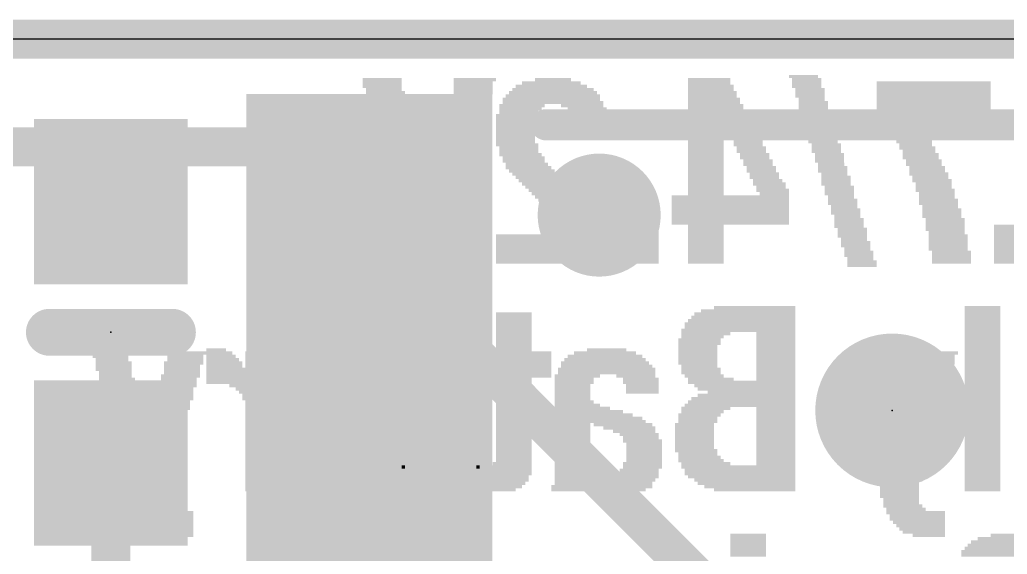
# Model space of a CAD drawing. Extents: x -0.1 to 50.8, y -0.1 to 23.
# Drawn here: x 5.12 to 11.54, y 19.51 to 22.99 of the extents above; entities that cross this region are included whole.
import ezdxf

# ---------------------------------------------------------------- set-up
doc = ezdxf.new("R2010")
doc.units = 0
for name, color, linetype in [('1', 12, 'CONTINUOUS'), ('16', 5, 'CONTINUOUS'), ('18', 110, 'CONTINUOUS'), ('20', 53, 'CONTINUOUS'), ('201', 6, 'CONTINUOUS'), ('21', 40, 'CONTINUOUS'), ('23', 40, 'CONTINUOUS')]:
    doc.layers.add(name, color=color, linetype=linetype)

# ---------------------------------------------------------------- blocks, each defined once
blk = doc.blocks.new('RECT')
blk.add_solid([(-0.5, -0.5), (0.5, -0.5), (-0.5, 0.5), (0.5, 0.5)])
blk = doc.blocks.new('PIE')
at = {"const_width": 0.5}
blk.add_lwpolyline([(0, -0.25, 1), (0, 0.25, 1), (0, -0.25)], format="xyb", dxfattribs=at)
blk = doc.blocks.new('ROUNDV')
at = {"const_width": 0.5}
blk.add_lwpolyline([(0, -0.25, 1), (0, 0.25, 1), (0, -0.25)], format="xyb", dxfattribs=at)

msp = doc.modelspace()

# ---------------------------------------------------------------- linework, layer by layer
at = {"layer": '1', "const_width": 0.254}
for points in [[(38.1, 22.86), (0, 22.86)], [(5.3585, 22.1615), (4.572, 22.1615)], [(5.715, 21.805), (5.3585, 22.1615)], [(5.715, 19.379), (5.715, 20.105)]]:
    msp.add_lwpolyline(points, dxfattribs=at)
at = {"layer": '1', "const_width": 0.127}
for points in [[(5.4034, 22.2064, 1), (5.3136, 22.1166)], [(5.3585, 22.098, 1), (5.3585, 22.225)], [(5.6701, 21.7601, 1), (5.7599, 21.8499)], [(5.7785, 20.105, 1), (5.6515, 20.105)]]:
    msp.add_lwpolyline(points, format="xyb", dxfattribs=at)
at = {"layer": '16', "const_width": 0.254}
for points in [[(0, 22.86), (38.1, 22.86)], [(6.731, 22.1615), (4.572, 22.1615)], [(10.9855, 17.907), (6.731, 22.1615)]]:
    msp.add_lwpolyline(points, dxfattribs=at)
at = {"layer": '16', "const_width": 0.127}
for points in [[(6.7759, 22.2064, 1), (6.6861, 22.1166)], [(6.731, 22.098, 1), (6.731, 22.225)]]:
    msp.add_lwpolyline(points, format="xyb", dxfattribs=at)
at = {"layer": '20'}
msp.add_line((48.26, 22.86), (2.54, 22.86), dxfattribs=at)
at = {"layer": '21'}
for points, const_width in [([(8.545, 22.304), (13.045, 22.304)], 0.2032), ([(6.115, 20.955), (5.315, 20.955)], 0.3048)]:
    msp.add_lwpolyline(points, dxfattribs=dict(at, const_width=const_width))
for points, const_width in [([(8.545, 22.3548, 1), (8.545, 22.2532)], 0.1016), ([(5.315, 21.0312, 1), (5.315, 20.8788)], 0.1524), ([(6.115, 20.8788, 1), (6.115, 21.0312)], 0.1524)]:
    msp.add_lwpolyline(points, format="xyb", dxfattribs=dict(at, const_width=const_width))
at = {"layer": '23'}
for p in [(5.715, 20.955), (10.795, 20.447)]:
    msp.add_point(p, dxfattribs=at)

# ---------------------------------------------------------------- block references
at = {"layer": '1', "xscale": 3.4, "yscale": 1.6, "rotation": 90}
msp.add_blockref('RECT', (7.395, 20.804), dxfattribs=at)
at = {"layer": '1', "xscale": 1.075, "rotation": 270}
for p in [(5.715, 21.805), (5.715, 20.105)]:
    msp.add_blockref('RECT', p, dxfattribs=at)
at = {"layer": '1'}
msp.add_blockref('PIE', (10.795, 20.447), dxfattribs=at)
at = {"layer": '18', "xscale": 0.8001, "yscale": 0.8001}
msp.add_blockref('ROUNDV', (8.89, 21.717), dxfattribs=at)
msp.add_blockref('ROUNDV', (8.89, 21.717), dxfattribs=at)
at = {"layer": '201', "yscale": 0.0212, "rotation": 180}
for p, xscale in [((7.4786, 22.597), 0.2539), ((8.0816, 22.597), 0.2751), ((8.5894, 22.597), 0.2327), ((9.605, 22.597), 0.2751), ((10.2186, 22.6181), 0.1904), ((10.2397, 22.597), 0.1904), ((7.4786, 22.5758), 0.2539), ((7.4786, 22.5546), 0.2539), ((7.4892, 22.5335), 0.2327), ((8.071, 22.5758), 0.2539), ((8.071, 22.5546), 0.2539), ((8.071, 22.5335), 0.2539), ((8.5894, 22.5335), 0.529), ((8.5788, 22.5546), 0.4655), ((8.5788, 22.5758), 0.3808), ((9.605, 22.5758), 0.2751), ((9.6156, 22.5546), 0.2962), ((9.6156, 22.5335), 0.2962), ((10.2397, 22.5758), 0.1904), ((10.2397, 22.5546), 0.1904), ((10.2609, 22.5335), 0.1904), ((11.0649, 22.5758), 0.7405), ((11.0649, 22.5546), 0.7405), ((11.0649, 22.5335), 0.7405), ((7.4997, 22.5123), 0.2539), ((7.4997, 22.4912), 0.2539), ((7.4997, 22.47), 0.2539), ((8.0499, 22.4912), 0.2539), ((8.0499, 22.47), 0.2539), ((8.071, 22.5123), 0.2539), ((8.5788, 22.47), 0.6347), ((8.5894, 22.4912), 0.6136), ((8.5894, 22.5123), 0.5713), ((9.6261, 22.5123), 0.3174), ((9.6261, 22.4912), 0.3174), ((9.6367, 22.47), 0.3385), ((10.2609, 22.5123), 0.1904), ((10.2609, 22.4912), 0.1904), ((10.2715, 22.47), 0.1693), ((11.0649, 22.5123), 0.7405), ((11.0649, 22.4912), 0.7405), ((11.0649, 22.47), 0.7405), ((7.4997, 22.4489), 0.2539), ((7.5103, 22.4277), 0.2327), ((7.5209, 22.4065), 0.2539), ((8.0499, 22.4489), 0.2539), ((8.0499, 22.4277), 0.2539), ((8.0499, 22.4065), 0.2539), ((8.3884, 22.4277), 0.2962), ((8.3778, 22.4065), 0.2751), ((8.5894, 22.4489), 0.6559), ((8.7798, 22.4277), 0.2751), ((8.8116, 22.4065), 0.2539), ((9.6367, 22.4489), 0.3385), ((9.6473, 22.4277), 0.3597), ((9.6473, 22.4065), 0.3597), ((10.282, 22.4489), 0.1904), ((10.282, 22.4277), 0.1904), ((10.282, 22.4065), 0.1904), ((11.0649, 22.4489), 0.7405), ((11.0649, 22.4277), 0.7405), ((11.0649, 22.4065), 0.7405), ((7.5209, 22.3854), 0.2539), ((7.5209, 22.3642), 0.2539), ((7.5315, 22.3431), 0.2327), ((8.0287, 22.3854), 0.2539), ((8.0287, 22.3642), 0.2539), ((8.0287, 22.3431), 0.2539), ((8.3461, 22.3642), 0.2539), ((8.3461, 22.3431), 0.2539), ((8.3672, 22.3854), 0.2539), ((8.8116, 22.3854), 0.2539), ((8.8221, 22.3642), 0.2327), ((8.8327, 22.3431), 0.2539), ((9.6579, 22.3854), 0.3808), ((9.6579, 22.3642), 0.3808), ((9.6685, 22.3431), 0.402), ((10.3032, 22.3854), 0.1904), ((10.3032, 22.3642), 0.1904), ((10.3032, 22.3431), 0.1904), ((11.0755, 22.3854), 0.7194), ((10.8322, 22.3642), 0.2327), ((10.8427, 22.3431), 0.2116), ((7.5421, 22.3007), 0.2539), ((7.5421, 22.2796), 0.2539), ((7.5315, 22.3219), 0.2327), ((8.0075, 22.2796), 0.2539), ((8.0287, 22.3219), 0.2539), ((8.0181, 22.3007), 0.2327), ((8.3461, 22.3219), 0.2539), ((8.3461, 22.3007), 0.2539), ((8.3461, 22.2796), 0.2539), ((8.8433, 22.3219), 0.2327), ((8.8433, 22.3007), 0.2327), ((8.8433, 22.2796), 0.2327), ((9.679, 22.3219), 0.4232), ((9.679, 22.3007), 0.4232), ((9.5838, 22.2796), 0.2327), ((9.8166, 22.2796), 0.1904), ((10.3244, 22.3219), 0.1904), ((10.3244, 22.3007), 0.1904), ((10.3244, 22.2796), 0.1904), ((10.8639, 22.3219), 0.2116), ((10.8745, 22.3007), 0.2327), ((10.8851, 22.2796), 0.2116), ((7.5526, 22.2584), 0.2327), ((7.5526, 22.2373), 0.2327), ((7.5526, 22.2161), 0.2327), ((8.0075, 22.2584), 0.2539), ((8.0075, 22.2373), 0.2539), ((8.0075, 22.2161), 0.2539), ((8.3461, 22.2584), 0.2539), ((8.3461, 22.2373), 0.2539), ((8.3461, 22.2161), 0.2539), ((8.8433, 22.2584), 0.2327), ((8.8433, 22.2373), 0.2327), ((8.8433, 22.2161), 0.2327), ((9.5838, 22.2584), 0.2327), ((9.5838, 22.2373), 0.2327), ((9.5838, 22.2161), 0.2327), ((9.8166, 22.2584), 0.1904), ((9.8377, 22.2373), 0.1904), ((9.8377, 22.2161), 0.1904), ((10.3349, 22.2584), 0.1693), ((10.3455, 22.2373), 0.1904), ((10.3455, 22.2161), 0.1904), ((10.9062, 22.2584), 0.2116), ((10.9168, 22.2373), 0.2327), ((10.9274, 22.2161), 0.2116), ((7.5632, 22.195), 0.2539), ((7.5632, 22.1738), 0.2539), ((7.5738, 22.1526), 0.2327), ((7.9864, 22.1526), 0.2539), ((7.997, 22.195), 0.2327), ((7.997, 22.1738), 0.2327), ((8.3461, 22.195), 0.2539), ((8.3567, 22.1738), 0.2751), ((8.3672, 22.1526), 0.2539), ((9.5838, 22.195), 0.2327), ((9.5838, 22.1738), 0.2327), ((9.5838, 22.1526), 0.2327), ((9.8589, 22.195), 0.1904), ((9.8589, 22.1738), 0.1904), ((9.88, 22.1526), 0.1904), ((10.3455, 22.195), 0.1904), ((10.3667, 22.1738), 0.1904), ((10.3667, 22.1526), 0.1904), ((10.938, 22.195), 0.2327), ((10.9485, 22.1738), 0.2116), ((10.9591, 22.1526), 0.2327), ((7.5844, 22.0892), 0.2539), ((7.5738, 22.1315), 0.2327), ((7.5738, 22.1103), 0.2327), ((7.9864, 22.1315), 0.2539), ((7.9758, 22.1103), 0.2327), ((7.9758, 22.0892), 0.2327), ((8.3672, 22.1315), 0.2539), ((8.3778, 22.1103), 0.2751), ((8.399, 22.0892), 0.2751), ((9.5838, 22.1315), 0.2327), ((9.5838, 22.1103), 0.2327), ((9.5838, 22.0892), 0.2327), ((9.88, 22.1315), 0.1904), ((9.9012, 22.1103), 0.1904), ((9.9012, 22.0892), 0.1904), ((10.3667, 22.1315), 0.1904), ((10.3878, 22.1103), 0.1904), ((10.3878, 22.0892), 0.1904), ((10.9697, 22.1315), 0.2116), ((10.9803, 22.1103), 0.2327), ((10.9803, 22.0892), 0.2327), ((7.595, 22.068), 0.2327), ((7.595, 22.0468), 0.2327), ((7.595, 22.0257), 0.2327), ((7.9652, 22.0468), 0.2539), ((7.9546, 22.0257), 0.2327), ((7.9758, 22.068), 0.2327), ((8.399, 22.068), 0.2751), ((8.4201, 22.0468), 0.2751), ((8.4307, 22.0257), 0.2962), ((9.5838, 22.068), 0.2327), ((9.5838, 22.0468), 0.2327), ((9.5838, 22.0257), 0.2327), ((9.9224, 22.068), 0.1904), ((9.9224, 22.0468), 0.1904), ((9.9435, 22.0257), 0.1904), ((10.3878, 22.068), 0.1904), ((10.3984, 22.0468), 0.1693), ((10.409, 22.0257), 0.1904), ((11.0014, 22.068), 0.2327), ((11.0014, 22.0468), 0.2327), ((11.0226, 22.0257), 0.2327), ((7.595, 22.0045), 0.2327), ((7.6161, 21.9834), 0.2327), ((7.6161, 21.9622), 0.2327), ((7.9546, 22.0045), 0.2327), ((7.9546, 21.9834), 0.2327), ((7.9546, 21.9622), 0.2327), ((8.4519, 22.0045), 0.2962), ((8.4836, 21.9834), 0.3174), ((8.5048, 21.9622), 0.3174), ((9.5838, 22.0045), 0.2327), ((9.5838, 21.9834), 0.2327), ((9.5838, 21.9622), 0.2327), ((9.9435, 22.0045), 0.1904), ((9.9647, 21.9834), 0.1904), ((9.9647, 21.9622), 0.1904), ((10.409, 22.0045), 0.1904), ((10.4196, 21.9834), 0.1693), ((10.4302, 21.9622), 0.1904), ((11.0226, 22.0045), 0.2327), ((11.0332, 21.9834), 0.2539), ((11.0437, 21.9622), 0.2327), ((7.6161, 21.9411), 0.2327), ((7.6161, 21.9199), 0.2327), ((7.6161, 21.8987), 0.2327), ((7.9441, 21.9411), 0.2539), ((7.9335, 21.9199), 0.2327), ((7.9335, 21.8987), 0.2327), ((8.5259, 21.9411), 0.3174), ((8.5471, 21.9199), 0.3174), ((8.5682, 21.8987), 0.3174), ((9.5838, 21.9411), 0.2327), ((9.5838, 21.9199), 0.2327), ((9.5838, 21.8987), 0.2327), ((9.9858, 21.9411), 0.1904), ((9.9964, 21.9199), 0.2116), ((10.007, 21.8987), 0.1904), ((10.4302, 21.9411), 0.1904), ((10.4302, 21.9199), 0.1904), ((10.4513, 21.8987), 0.1904), ((11.0543, 21.9411), 0.2539), ((11.0649, 21.9199), 0.2327), ((11.0649, 21.8987), 0.2327), ((7.6373, 21.8776), 0.2327), ((7.6373, 21.8564), 0.2327), ((7.6373, 21.8353), 0.2327), ((7.9123, 21.8353), 0.2327), ((7.9335, 21.8776), 0.2327), ((7.9335, 21.8564), 0.2327), ((8.5894, 21.8776), 0.3174), ((8.6105, 21.8564), 0.3174), ((8.6317, 21.8353), 0.3174), ((9.7425, 21.8353), 0.7617), ((9.5838, 21.8776), 0.2327), ((9.5838, 21.8564), 0.2327), ((10.0176, 21.8776), 0.2116), ((10.0282, 21.8564), 0.1904), ((10.4513, 21.8776), 0.1904), ((10.4513, 21.8564), 0.1904), ((10.4619, 21.8353), 0.1693), ((11.0755, 21.8776), 0.2539), ((11.0861, 21.8564), 0.2327), ((11.0861, 21.8353), 0.2327), ((7.6373, 21.8141), 0.2327), ((7.6479, 21.7929), 0.2116), ((7.6584, 21.7718), 0.2327), ((7.9123, 21.8141), 0.2327), ((7.9123, 21.7929), 0.2327), ((7.9123, 21.7718), 0.2327), ((8.6529, 21.8141), 0.3174), ((8.6634, 21.7929), 0.2962), ((8.6846, 21.7718), 0.2962), ((9.7425, 21.8141), 0.7617), ((9.7425, 21.7929), 0.7617), ((9.7425, 21.7718), 0.7617), ((10.4725, 21.8141), 0.1904), ((10.4725, 21.7929), 0.1904), ((10.4831, 21.7718), 0.1693), ((11.0966, 21.8141), 0.2539), ((11.0966, 21.7929), 0.2539), ((11.1072, 21.7718), 0.2327), ((7.7748, 21.7295), 0.4655), ((7.6584, 21.7506), 0.2327), ((7.7854, 21.7083), 0.4443), ((7.9018, 21.7506), 0.2116), ((8.7058, 21.7506), 0.2962), ((8.7269, 21.7295), 0.2962), ((8.7375, 21.7083), 0.2751), ((9.7425, 21.7506), 0.7617), ((9.7425, 21.7295), 0.7617), ((9.7425, 21.7083), 0.7617), ((10.4936, 21.7506), 0.1904), ((10.4936, 21.7295), 0.1904), ((10.5042, 21.7083), 0.1693), ((11.1178, 21.7506), 0.2539), ((11.1178, 21.7295), 0.2539), ((11.1178, 21.7083), 0.2539), ((7.7748, 21.6448), 0.4232), ((7.7854, 21.6872), 0.4443), ((7.7854, 21.666), 0.4443), ((8.7587, 21.6872), 0.2751), ((8.7587, 21.666), 0.2751), ((8.7798, 21.6448), 0.2751), ((9.1607, 21.6448), 0.2327), ((9.7425, 21.6872), 0.7617), ((9.7425, 21.666), 0.7617), ((9.5838, 21.6448), 0.2327), ((10.5148, 21.6872), 0.1904), ((10.5148, 21.666), 0.1904), ((10.5148, 21.6448), 0.1904), ((11.139, 21.6872), 0.2539), ((11.139, 21.666), 0.2539), ((11.139, 21.6448), 0.2539), ((11.5727, 21.6448), 0.2327), ((7.7748, 21.6237), 0.4232), ((7.7854, 21.6025), 0.402), ((7.7854, 21.5814), 0.402), ((8.5788, 21.5814), 0.7194), ((8.7904, 21.6237), 0.2539), ((8.801, 21.6025), 0.2751), ((9.1607, 21.6237), 0.2327), ((9.1607, 21.6025), 0.2327), ((9.1607, 21.5814), 0.2327), ((9.5838, 21.6237), 0.2327), ((9.5838, 21.6025), 0.2327), ((9.5838, 21.5814), 0.2327), ((10.5359, 21.6237), 0.1904), ((10.5359, 21.6025), 0.1904), ((10.5359, 21.5814), 0.1904), ((11.139, 21.6237), 0.2539), ((11.1495, 21.6025), 0.2327), ((11.1601, 21.5814), 0.2539), ((11.5727, 21.6237), 0.2327), ((11.5727, 21.6025), 0.2327), ((11.5727, 21.5814), 0.2327), ((7.7748, 21.5602), 0.3809), ((7.7748, 21.539), 0.3809), ((7.7854, 21.5179), 0.3597), ((8.5788, 21.5602), 0.7194), ((8.5788, 21.539), 0.7194), ((8.5894, 21.5179), 0.7405), ((9.1607, 21.5602), 0.2327), ((9.1607, 21.539), 0.2327), ((9.1607, 21.5179), 0.2327), ((9.5838, 21.5602), 0.2327), ((9.5838, 21.539), 0.2327), ((9.5838, 21.5179), 0.2327), ((10.5465, 21.5602), 0.1693), ((10.5571, 21.539), 0.1904), ((10.5571, 21.5179), 0.1904), ((11.1601, 21.5602), 0.2539), ((11.1601, 21.539), 0.2539), ((11.1601, 21.5179), 0.2539), ((11.5727, 21.5602), 0.2327), ((11.5727, 21.539), 0.2327), ((11.5727, 21.5179), 0.2327), ((7.7854, 21.4967), 0.3597), ((7.7748, 21.4756), 0.3385), ((7.7748, 21.4544), 0.3385), ((8.5894, 21.4967), 0.7405), ((8.5894, 21.4756), 0.7405), ((8.5894, 21.4544), 0.7405), ((9.1607, 21.4967), 0.2327), ((9.1607, 21.4756), 0.2327), ((9.1607, 21.4544), 0.2327), ((9.5838, 21.4967), 0.2327), ((9.5838, 21.4756), 0.2327), ((9.5838, 21.4544), 0.2327), ((10.5677, 21.4967), 0.1693), ((10.5783, 21.4756), 0.1904), ((10.5783, 21.4544), 0.1904), ((11.1601, 21.4967), 0.2539), ((11.1813, 21.4756), 0.2539), ((11.1813, 21.4544), 0.2539), ((11.5727, 21.4967), 0.2327), ((11.5727, 21.4756), 0.2327), ((11.5727, 21.4544), 0.2327), ((7.7748, 21.4333), 0.3385), ((7.7854, 21.4121), 0.3174), ((8.5894, 21.4333), 0.7405), ((8.5894, 21.4121), 0.7405), ((9.1607, 21.4333), 0.2327), ((9.1607, 21.4121), 0.2327), ((9.5838, 21.4333), 0.2327), ((9.5838, 21.4121), 0.2327), ((10.5888, 21.4333), 0.1693), ((10.5994, 21.4121), 0.1904), ((10.5994, 21.3909), 0.1904), ((11.1813, 21.4333), 0.2539), ((11.1813, 21.4121), 0.2539), ((11.5727, 21.4333), 0.2327), ((11.5727, 21.4121), 0.2327), ((9.9012, 21.1159), 0.529), ((11.3823, 21.1159), 0.2327), ((7.8489, 21.0736), 0.2327), ((7.8489, 21.0524), 0.2327), ((8.3355, 21.0736), 0.2327), ((8.3355, 21.0524), 0.2327), ((9.8271, 21.0524), 0.6771), ((9.8377, 21.0736), 0.6559), ((9.8589, 21.0947), 0.6136), ((11.3823, 21.0947), 0.2327), ((11.3823, 21.0736), 0.2327), ((11.3823, 21.0524), 0.2327), ((7.8489, 21.0313), 0.2327), ((7.8489, 21.0101), 0.2327), ((7.8489, 20.9889), 0.2327), ((8.3355, 21.0313), 0.2327), ((8.3355, 21.0101), 0.2327), ((8.3355, 20.9889), 0.2327), ((9.806, 21.0101), 0.7194), ((9.806, 20.9889), 0.7194), ((9.8166, 21.0313), 0.6982), ((11.3823, 21.0313), 0.2327), ((11.3823, 21.0101), 0.2327), ((11.3823, 20.9889), 0.2327), ((7.8489, 20.9678), 0.2327), ((7.8489, 20.9466), 0.2327), ((7.8489, 20.9255), 0.2327), ((8.3355, 20.9678), 0.2327), ((8.3355, 20.9466), 0.2327), ((8.3355, 20.9255), 0.2327), ((9.5838, 20.9466), 0.3174), ((9.7954, 20.9678), 0.7405), ((9.5627, 20.9255), 0.2751), ((10.0387, 20.9466), 0.2539), ((10.0387, 20.9255), 0.2539), ((11.3823, 20.9678), 0.2327), ((11.3823, 20.9466), 0.2327), ((11.3823, 20.9255), 0.2327), ((7.8489, 20.9043), 0.2327), ((7.8489, 20.8831), 0.2327), ((7.8489, 20.862), 0.2327), ((8.3355, 20.9043), 0.2327), ((8.3355, 20.8831), 0.2327), ((8.3355, 20.862), 0.2327), ((9.5415, 20.9043), 0.2751), ((9.5415, 20.8831), 0.2751), ((9.5309, 20.862), 0.2539), ((10.0387, 20.9043), 0.2539), ((10.0387, 20.8831), 0.2539), ((10.0387, 20.862), 0.2539), ((11.3823, 20.9043), 0.2327), ((11.3823, 20.8831), 0.2327), ((11.3823, 20.862), 0.2327), ((5.7119, 20.8197), 0.2327), ((5.7119, 20.7985), 0.2327), ((6.2937, 20.8197), 0.4232), ((6.1985, 20.7985), 0.2327), ((6.3995, 20.8408), 0.1269), ((6.4313, 20.7985), 0.1904), ((6.7063, 20.8197), 0.2327), ((6.7063, 20.7985), 0.2327), ((7.2247, 20.7985), 0.4232), ((7.2247, 20.8197), 0.3385), ((7.2247, 20.8408), 0.2116), ((8.0922, 20.8197), 0.9733), ((8.0922, 20.7985), 0.9733), ((7.8489, 20.8408), 0.2327), ((8.3355, 20.8408), 0.2327), ((8.9279, 20.7985), 0.4866), ((8.9279, 20.8197), 0.402), ((8.9385, 20.8408), 0.2539), ((9.5309, 20.8408), 0.2539), ((9.5309, 20.8197), 0.2539), ((9.5309, 20.7985), 0.2539), ((10.0387, 20.8408), 0.2539), ((10.0387, 20.8197), 0.2539), ((10.0387, 20.7985), 0.2539), ((10.5994, 20.8197), 0.2327), ((10.5994, 20.7985), 0.2327), ((11.0966, 20.8197), 0.2539), ((11.0861, 20.7985), 0.2327), ((11.3823, 20.8408), 0.2327), ((11.3823, 20.8197), 0.2327), ((11.3823, 20.7985), 0.2327), ((5.733, 20.7562), 0.2327), ((5.733, 20.735), 0.2327), ((5.7225, 20.7774), 0.2116), ((6.1879, 20.7562), 0.2539), ((6.1774, 20.735), 0.2327), ((6.1985, 20.7774), 0.2327), ((6.4418, 20.7774), 0.2116), ((6.4524, 20.7562), 0.2327), ((6.4524, 20.735), 0.2327), ((6.7063, 20.7774), 0.2327), ((6.7063, 20.7562), 0.2327), ((6.7063, 20.735), 0.2327), ((7.2247, 20.735), 0.5501), ((7.2247, 20.7562), 0.5078), ((7.2247, 20.7774), 0.4655), ((8.0922, 20.7774), 0.9733), ((8.0922, 20.7562), 0.9733), ((8.0922, 20.735), 0.9733), ((8.9279, 20.7562), 0.5713), ((8.9385, 20.735), 0.5924), ((8.9279, 20.7774), 0.529), ((9.5309, 20.7774), 0.2539), ((9.5309, 20.7562), 0.2539), ((9.5415, 20.735), 0.2327), ((10.0387, 20.7774), 0.2539), ((10.0387, 20.7562), 0.2539), ((10.0387, 20.735), 0.2539), ((10.61, 20.7774), 0.2116), ((10.6206, 20.7562), 0.2327), ((10.6206, 20.735), 0.2327), ((11.0755, 20.7562), 0.2539), ((11.0649, 20.735), 0.2327), ((11.0861, 20.7774), 0.2327), ((11.3823, 20.7774), 0.2327), ((11.3823, 20.7562), 0.2327), ((11.3823, 20.735), 0.2327), ((5.733, 20.7139), 0.2327), ((5.7436, 20.6927), 0.2116), ((5.7436, 20.6716), 0.2116), ((6.1668, 20.6716), 0.2539), ((6.1774, 20.7139), 0.2327), ((6.1774, 20.6927), 0.2327), ((6.5794, 20.7139), 0.4866), ((6.5794, 20.6927), 0.4866), ((6.5794, 20.6716), 0.4866), ((7.0554, 20.6716), 0.2539), ((7.2247, 20.6927), 0.5924), ((7.2353, 20.7139), 0.5713), ((7.4151, 20.6716), 0.2539), ((8.0922, 20.7139), 0.9733), ((8.0922, 20.6927), 0.9733), ((8.0922, 20.6716), 0.9733), ((8.7481, 20.6716), 0.2962), ((8.9385, 20.7139), 0.6347), ((8.9385, 20.6927), 0.6347), ((9.1289, 20.6716), 0.2539), ((9.5521, 20.7139), 0.2539), ((9.5521, 20.6927), 0.2539), ((9.5732, 20.6716), 0.2539), ((10.0387, 20.7139), 0.2539), ((10.0387, 20.6927), 0.2539), ((10.0387, 20.6716), 0.2539), ((10.6206, 20.7139), 0.2327), ((10.6312, 20.6927), 0.2116), ((10.6312, 20.6716), 0.2116), ((11.0543, 20.6716), 0.2539), ((11.0649, 20.7139), 0.2327), ((11.0649, 20.6927), 0.2327), ((11.3823, 20.7139), 0.2327), ((11.3823, 20.6927), 0.2327), ((11.3823, 20.6716), 0.2327), ((5.7542, 20.6504), 0.2327), ((5.7542, 20.6292), 0.2327), ((5.7648, 20.6081), 0.2116), ((6.1562, 20.6504), 0.2327), ((6.1562, 20.6292), 0.2327), ((6.1562, 20.6081), 0.2327), ((6.5794, 20.6504), 0.4866), ((6.5794, 20.6292), 0.4866), ((6.6534, 20.6081), 0.3385), ((7.0343, 20.6504), 0.2539), ((7.0237, 20.6292), 0.2327), ((7.0237, 20.6081), 0.2327), ((7.4257, 20.6504), 0.2327), ((7.4469, 20.6292), 0.2327), ((7.4469, 20.6081), 0.2327), ((7.8489, 20.6504), 0.2327), ((7.8489, 20.6292), 0.2327), ((7.8489, 20.6081), 0.2327), ((8.3355, 20.6504), 0.2327), ((8.3355, 20.6292), 0.2327), ((8.3355, 20.6081), 0.2327), ((8.7269, 20.6504), 0.2539), ((8.7269, 20.6292), 0.2539), ((8.7163, 20.6081), 0.2327), ((9.1607, 20.6504), 0.2327), ((9.1607, 20.6292), 0.2327), ((9.1712, 20.6081), 0.2116), ((9.6156, 20.6504), 0.2962), ((9.8166, 20.6292), 0.6982), ((9.8377, 20.6081), 0.6559), ((10.0387, 20.6504), 0.2539), ((10.6417, 20.6504), 0.2327), ((10.6417, 20.6292), 0.2327), ((10.6523, 20.6081), 0.2116), ((11.0437, 20.6504), 0.2327), ((11.0437, 20.6292), 0.2327), ((11.0437, 20.6081), 0.2327), ((11.3823, 20.6504), 0.2327), ((11.3823, 20.6292), 0.2327), ((11.3823, 20.6081), 0.2327), ((5.7648, 20.5869), 0.2116), ((5.7648, 20.5658), 0.2116), ((5.7648, 20.5446), 0.2116), ((6.135, 20.5658), 0.2327), ((6.135, 20.5446), 0.2327), ((6.1456, 20.5869), 0.2116), ((6.6746, 20.5869), 0.2962), ((6.6852, 20.5658), 0.2751), ((6.6957, 20.5446), 0.2539), ((7.0025, 20.5446), 0.2327), ((7.0131, 20.5869), 0.2116), ((7.0131, 20.5658), 0.2116), ((7.4574, 20.5869), 0.2116), ((7.4574, 20.5658), 0.2116), ((7.4574, 20.5446), 0.2116), ((7.8489, 20.5869), 0.2327), ((7.8489, 20.5658), 0.2327), ((7.8489, 20.5446), 0.2327), ((8.3355, 20.5869), 0.2327), ((8.3355, 20.5658), 0.2327), ((8.3355, 20.5446), 0.2327), ((8.7163, 20.5869), 0.2327), ((8.7163, 20.5658), 0.2327), ((8.7163, 20.5446), 0.2327), ((9.1712, 20.5869), 0.2116), ((9.1712, 20.5658), 0.2116), ((9.8483, 20.5869), 0.6347), ((9.8483, 20.5446), 0.6347), ((9.88, 20.5658), 0.5713), ((10.6523, 20.5869), 0.2116), ((10.6523, 20.5658), 0.2116), ((10.6523, 20.5446), 0.2116), ((11.0226, 20.5658), 0.2327), ((11.0226, 20.5446), 0.2327), ((11.0332, 20.5869), 0.2116), ((11.3823, 20.5869), 0.2327), ((11.3823, 20.5658), 0.2327), ((11.3823, 20.5446), 0.2327), ((5.7859, 20.5235), 0.2116), ((5.7859, 20.5023), 0.2116), ((5.7859, 20.4811), 0.2116), ((6.135, 20.5235), 0.2327), ((6.1245, 20.5023), 0.2116), ((6.1245, 20.4811), 0.2116), ((6.6957, 20.5235), 0.2539), ((6.7063, 20.5023), 0.2327), ((6.7063, 20.4811), 0.2327), ((7.0025, 20.5235), 0.2327), ((7.0025, 20.5023), 0.2327), ((7.2353, 20.4811), 0.6982), ((7.468, 20.5235), 0.2327), ((7.468, 20.5023), 0.2327), ((7.8489, 20.5235), 0.2327), ((7.8489, 20.5023), 0.2327), ((7.8489, 20.4811), 0.2327), ((8.3355, 20.5235), 0.2327), ((8.3355, 20.5023), 0.2327), ((8.3355, 20.4811), 0.2327), ((8.7163, 20.5235), 0.2327), ((8.7269, 20.5023), 0.2539), ((8.7481, 20.4811), 0.2962), ((9.806, 20.4811), 0.7194), ((9.8166, 20.5023), 0.6982), ((9.8271, 20.5235), 0.6771), ((10.6735, 20.5235), 0.2116), ((10.6735, 20.5023), 0.2116), ((10.6735, 20.4811), 0.2116), ((11.0226, 20.5235), 0.2327), ((11.012, 20.5023), 0.2116), ((11.012, 20.4811), 0.2116), ((11.3823, 20.5235), 0.2327), ((11.3823, 20.5023), 0.2327), ((11.3823, 20.4811), 0.2327), ((5.7859, 20.46), 0.2116), ((5.7965, 20.4388), 0.1904), ((5.8071, 20.4177), 0.2116), ((6.1033, 20.4388), 0.2116), ((6.1033, 20.4177), 0.2116), ((6.1139, 20.46), 0.2327), ((6.7063, 20.46), 0.2327), ((6.7063, 20.4388), 0.2327), ((6.7063, 20.4177), 0.2327), ((7.2353, 20.46), 0.6982), ((7.2353, 20.4388), 0.6982), ((7.2353, 20.4177), 0.6982), ((7.8489, 20.46), 0.2327), ((7.8489, 20.4388), 0.2327), ((7.8489, 20.4177), 0.2327), ((8.3355, 20.46), 0.2327), ((8.3355, 20.4388), 0.2327), ((8.3355, 20.4177), 0.2327), ((8.7798, 20.46), 0.3597), ((8.8221, 20.4388), 0.4443), ((8.8539, 20.4177), 0.5078), ((9.5415, 20.4177), 0.2751), ((9.5838, 20.46), 0.3174), ((9.5627, 20.4388), 0.2751), ((10.0387, 20.46), 0.2539), ((10.0387, 20.4388), 0.2539), ((10.0387, 20.4177), 0.2539), ((10.6735, 20.46), 0.2116), ((10.6946, 20.4177), 0.2116), ((10.6841, 20.4388), 0.1904), ((11.0014, 20.46), 0.2327), ((10.9908, 20.4388), 0.2116), ((10.9908, 20.4177), 0.2116), ((11.3823, 20.46), 0.2327), ((11.3823, 20.4388), 0.2327), ((11.3823, 20.4177), 0.2327), ((5.8071, 20.3965), 0.2116), ((5.8071, 20.3753), 0.2116), ((5.8177, 20.3542), 0.1904), ((6.0821, 20.3542), 0.2116), ((6.0927, 20.3753), 0.2327), ((6.1033, 20.3965), 0.2116), ((6.7063, 20.3965), 0.2327), ((6.7063, 20.3753), 0.2327), ((6.7063, 20.3542), 0.2327), ((7.2353, 20.3965), 0.6982), ((7.2353, 20.3753), 0.6982), ((7.2353, 20.3542), 0.6982), ((7.8489, 20.3965), 0.2327), ((7.8489, 20.3753), 0.2327), ((7.8489, 20.3542), 0.2327), ((8.3355, 20.3965), 0.2327), ((8.3355, 20.3753), 0.2327), ((8.3355, 20.3542), 0.2327), ((8.8856, 20.3965), 0.5713), ((8.7163, 20.3542), 0.2327), ((8.8962, 20.3753), 0.5924), ((9.0443, 20.3542), 0.3808), ((9.5098, 20.3542), 0.2539), ((9.5309, 20.3965), 0.2539), ((9.5309, 20.3753), 0.2539), ((10.0387, 20.3965), 0.2539), ((10.0387, 20.3753), 0.2539), ((10.0387, 20.3542), 0.2539), ((10.6946, 20.3965), 0.2116), ((10.6946, 20.3753), 0.2116), ((10.7052, 20.3542), 0.1904), ((10.9803, 20.3753), 0.2327), ((10.9697, 20.3542), 0.2116), ((10.9908, 20.3965), 0.2116), ((11.3823, 20.3965), 0.2327), ((11.3823, 20.3753), 0.2327), ((11.3823, 20.3542), 0.2327), ((5.8282, 20.3119), 0.2116), ((5.8282, 20.2907), 0.2116), ((5.8177, 20.333), 0.1904), ((6.0821, 20.333), 0.2116), ((6.0821, 20.3119), 0.2116), ((6.0716, 20.2907), 0.1904), ((6.7063, 20.333), 0.2327), ((6.7063, 20.3119), 0.2327), ((6.7063, 20.2907), 0.2327), ((7.468, 20.333), 0.2327), ((7.468, 20.3119), 0.2327), ((7.468, 20.2907), 0.2327), ((7.8489, 20.333), 0.2327), ((7.8489, 20.3119), 0.2327), ((7.8489, 20.2907), 0.2327), ((8.3355, 20.333), 0.2327), ((8.3355, 20.3119), 0.2327), ((8.3355, 20.2907), 0.2327), ((8.7163, 20.333), 0.2327), ((8.7163, 20.3119), 0.2327), ((8.7163, 20.2907), 0.2327), ((9.0866, 20.333), 0.3385), ((9.1183, 20.3119), 0.2751), ((9.1501, 20.2907), 0.2539), ((9.5098, 20.333), 0.2539), ((9.5098, 20.3119), 0.2539), ((9.5098, 20.2907), 0.2539), ((10.0387, 20.333), 0.2539), ((10.0387, 20.3119), 0.2539), ((10.0387, 20.2907), 0.2539), ((10.7052, 20.333), 0.1904), ((10.7158, 20.3119), 0.2116), ((10.7158, 20.2907), 0.2116), ((10.9697, 20.333), 0.2116), ((10.9697, 20.3119), 0.2116), ((10.9591, 20.2907), 0.1904), ((11.3823, 20.333), 0.2327), ((11.3823, 20.3119), 0.2327), ((11.3823, 20.2907), 0.2327), ((5.8388, 20.2696), 0.1904), ((5.8388, 20.2484), 0.1904), ((5.8388, 20.2272), 0.1904), ((6.061, 20.2696), 0.2116), ((6.061, 20.2484), 0.2116), ((6.061, 20.2272), 0.2116), ((6.7063, 20.2696), 0.2327), ((6.7063, 20.2484), 0.2327), ((6.7063, 20.2272), 0.2327), ((7.468, 20.2696), 0.2327), ((7.468, 20.2484), 0.2327), ((7.468, 20.2272), 0.2327), ((7.8489, 20.2696), 0.2327), ((7.8489, 20.2484), 0.2327), ((7.8489, 20.2272), 0.2327), ((8.3355, 20.2696), 0.2327), ((8.3355, 20.2484), 0.2327), ((8.3355, 20.2272), 0.2327), ((8.7163, 20.2696), 0.2327), ((8.7163, 20.2484), 0.2327), ((8.7163, 20.2272), 0.2327), ((9.1712, 20.2484), 0.2539), ((9.1607, 20.2696), 0.2327), ((9.1818, 20.2272), 0.2327), ((9.5098, 20.2696), 0.2539), ((9.5098, 20.2484), 0.2539), ((9.5098, 20.2272), 0.2539), ((10.0387, 20.2696), 0.2539), ((10.0387, 20.2484), 0.2539), ((10.0387, 20.2272), 0.2539), ((10.7264, 20.2696), 0.1904), ((10.7264, 20.2484), 0.1904), ((10.7264, 20.2272), 0.1904), ((10.9485, 20.2696), 0.2116), ((10.9485, 20.2484), 0.2116), ((10.9485, 20.2272), 0.2116), ((11.3823, 20.2696), 0.2327), ((11.3823, 20.2484), 0.2327), ((11.3823, 20.2272), 0.2327), ((5.8494, 20.2061), 0.1693), ((5.9552, 20.1849), 0.3808), ((5.9552, 20.1638), 0.3808), ((6.0504, 20.2061), 0.1904), ((6.7063, 20.2061), 0.2327), ((6.7063, 20.1849), 0.2327), ((6.7063, 20.1638), 0.2327), ((7.0131, 20.2061), 0.2116), ((7.0131, 20.1849), 0.2116), ((7.0131, 20.1638), 0.2116), ((7.4574, 20.1638), 0.2116), ((7.468, 20.2061), 0.2327), ((7.468, 20.1849), 0.2327), ((7.8489, 20.2061), 0.2327), ((7.8489, 20.1849), 0.2327), ((7.8489, 20.1638), 0.2327), ((8.3355, 20.2061), 0.2327), ((8.3355, 20.1849), 0.2327), ((8.3355, 20.1638), 0.2327), ((8.7163, 20.2061), 0.2327), ((8.7163, 20.1849), 0.2327), ((8.7163, 20.1638), 0.2327), ((9.1818, 20.2061), 0.2327), ((9.1818, 20.1849), 0.2327), ((9.1818, 20.1638), 0.2327), ((9.5098, 20.2061), 0.2539), ((9.5204, 20.1849), 0.2751), ((9.5309, 20.1638), 0.2539), ((10.0387, 20.2061), 0.2539), ((10.0387, 20.1849), 0.2539), ((10.0387, 20.1638), 0.2539), ((10.8427, 20.1849), 0.3808), ((10.8427, 20.1638), 0.3808), ((10.737, 20.2061), 0.1693), ((10.938, 20.2061), 0.1904), ((11.3823, 20.2061), 0.2327), ((11.3823, 20.1849), 0.2327), ((11.3823, 20.1638), 0.2327), ((5.9552, 20.1426), 0.3808), ((5.9552, 20.1214), 0.3385), ((5.9552, 20.1003), 0.3385), ((6.7063, 20.1426), 0.2327), ((6.7063, 20.1214), 0.2327), ((6.7063, 20.1003), 0.2327), ((7.0237, 20.1426), 0.2327), ((7.0343, 20.1214), 0.2116), ((7.0343, 20.1003), 0.2116), ((7.4363, 20.1003), 0.2539), ((7.4469, 20.1426), 0.2327), ((7.4469, 20.1214), 0.2327), ((7.8383, 20.1003), 0.2539), ((7.8489, 20.1426), 0.2327), ((7.8489, 20.1214), 0.2327), ((8.3249, 20.1003), 0.2539), ((8.3355, 20.1426), 0.2327), ((8.3355, 20.1214), 0.2327), ((8.7163, 20.1426), 0.2327), ((8.7269, 20.1214), 0.2539), ((8.7269, 20.1003), 0.2539), ((9.1712, 20.1003), 0.2539), ((9.1818, 20.1426), 0.2327), ((9.1818, 20.1214), 0.2327), ((9.5415, 20.1426), 0.2751), ((9.5521, 20.1214), 0.2962), ((9.5838, 20.1003), 0.3174), ((10.0387, 20.1426), 0.2539), ((10.0387, 20.1214), 0.2539), ((10.0387, 20.1003), 0.2539), ((10.8427, 20.1426), 0.3808), ((10.8427, 20.1214), 0.3385), ((10.8427, 20.1003), 0.3385), ((11.3823, 20.1426), 0.2327), ((11.3823, 20.1214), 0.2327), ((11.3823, 20.1003), 0.2327), ((5.9552, 20.0791), 0.3385), ((5.9446, 20.058), 0.3174), ((5.9552, 20.0368), 0.2962), ((6.7063, 20.0791), 0.2327), ((6.7063, 20.058), 0.2327), ((6.7063, 20.0368), 0.2327), ((7.0448, 20.0791), 0.2327), ((7.2353, 20.0368), 0.5713), ((7.066, 20.058), 0.2327), ((7.4151, 20.058), 0.2539), ((7.4257, 20.0791), 0.2327), ((7.6161, 20.0791), 0.0212), ((7.7854, 20.058), 0.3597), ((7.7854, 20.0368), 0.3597), ((7.8171, 20.0791), 0.2962), ((8.1028, 20.0791), 0.0212), ((8.272, 20.058), 0.3597), ((8.272, 20.0368), 0.3597), ((8.3038, 20.0791), 0.2962), ((8.9385, 20.0368), 0.6771), ((8.7375, 20.0791), 0.2751), ((8.7587, 20.058), 0.3174), ((9.1501, 20.058), 0.2539), ((9.1712, 20.0791), 0.2539), ((9.7954, 20.0791), 0.7405), ((9.806, 20.058), 0.7194), ((9.806, 20.0368), 0.7194), ((10.8427, 20.0791), 0.3385), ((10.8322, 20.058), 0.3174), ((10.8427, 20.0368), 0.2962), ((11.3823, 20.0791), 0.2327), ((11.3823, 20.058), 0.2327), ((11.3823, 20.0368), 0.2327), ((5.9552, 20.0157), 0.2962), ((5.9552, 19.9945), 0.2962), ((5.9446, 19.9733), 0.2751), ((6.7063, 20.0157), 0.2327), ((6.7063, 19.9945), 0.2327), ((6.7063, 19.9733), 0.2327), ((7.2458, 20.0157), 0.5501), ((7.2353, 19.9945), 0.529), ((7.2353, 19.9733), 0.4866), ((7.7642, 19.9733), 0.3174), ((7.7748, 20.0157), 0.3385), ((7.7748, 19.9945), 0.3385), ((8.2614, 20.0157), 0.3385), ((8.2614, 19.9945), 0.3385), ((8.2509, 19.9733), 0.3174), ((8.9385, 20.0157), 0.6771), ((8.9279, 19.9945), 0.6559), ((8.7058, 19.9733), 0.2116), ((9.0443, 19.9733), 0.3808), ((9.8166, 20.0157), 0.6982), ((9.8377, 19.9945), 0.6559), ((9.8483, 19.9733), 0.6347), ((10.8427, 20.0157), 0.2962), ((10.8427, 19.9945), 0.2962), ((10.8322, 19.9733), 0.2751), ((11.3823, 20.0157), 0.2327), ((11.3823, 19.9945), 0.2327), ((11.3823, 19.9733), 0.2327), ((5.9552, 19.9522), 0.2539), ((5.9552, 19.931), 0.2539), ((5.9552, 19.9099), 0.2539), ((6.7063, 19.9522), 0.2327), ((6.7063, 19.931), 0.2327), ((7.2458, 19.9522), 0.4232), ((7.2353, 19.931), 0.3597), ((7.2353, 19.9099), 0.2327), ((7.7536, 19.9522), 0.2962), ((7.7325, 19.931), 0.2539), ((8.2191, 19.931), 0.2539), ((8.2403, 19.9522), 0.2962), ((8.6952, 19.9522), 0.2327), ((8.6952, 19.931), 0.2327), ((9.0549, 19.9522), 0.3597), ((9.0443, 19.931), 0.2962), ((9.0549, 19.9099), 0.1904), ((9.8695, 19.9522), 0.5924), ((9.9012, 19.931), 0.529), ((10.8427, 19.9522), 0.2539), ((10.8427, 19.931), 0.2539), ((10.8427, 19.9099), 0.2539), ((11.3823, 19.9522), 0.2327), ((11.3823, 19.931), 0.2327), ((5.9552, 19.8887), 0.2539), ((5.9658, 19.8676), 0.2327), ((5.9658, 19.8464), 0.2327), ((10.8427, 19.8887), 0.2539), ((10.8533, 19.8676), 0.2327), ((10.8533, 19.8464), 0.2327), ((5.9764, 19.8252), 0.2539), ((5.9975, 19.8041), 0.2539), ((6.061, 19.7829), 0.3808), ((10.8639, 19.8252), 0.2539), ((10.8851, 19.8041), 0.2539), ((10.9485, 19.7829), 0.3808), ((6.0716, 19.7618), 0.3597), ((6.0716, 19.7406), 0.3597), ((6.0821, 19.7194), 0.3385), ((10.9591, 19.7618), 0.3597), ((10.9591, 19.7406), 0.3597), ((10.9697, 19.7194), 0.3385), ((6.0927, 19.6983), 0.3174), ((6.1033, 19.6771), 0.2962), ((6.1139, 19.656), 0.2751), ((10.9803, 19.6983), 0.3174), ((10.9908, 19.6771), 0.2962), ((11.0014, 19.656), 0.2751), ((6.1456, 19.6348), 0.2116), ((9.8589, 19.6348), 0.2327), ((9.8589, 19.6136), 0.2327), ((9.8589, 19.5925), 0.2327), ((11.0332, 19.6348), 0.2116), ((11.6362, 19.5925), 0.6559), ((11.6573, 19.6136), 0.6136), ((11.6996, 19.6348), 0.529), ((9.8589, 19.5713), 0.2327), ((9.8589, 19.5502), 0.2327), ((9.8589, 19.529), 0.2327), ((11.6044, 19.529), 0.7194), ((11.615, 19.5502), 0.6982), ((11.6256, 19.5713), 0.6771), ((9.8589, 19.5079), 0.2327), ((11.6044, 19.5079), 0.7194)]:
    msp.add_blockref('RECT', p, dxfattribs=dict(at, xscale=xscale))

doc.saveas('drawing.dxf')
